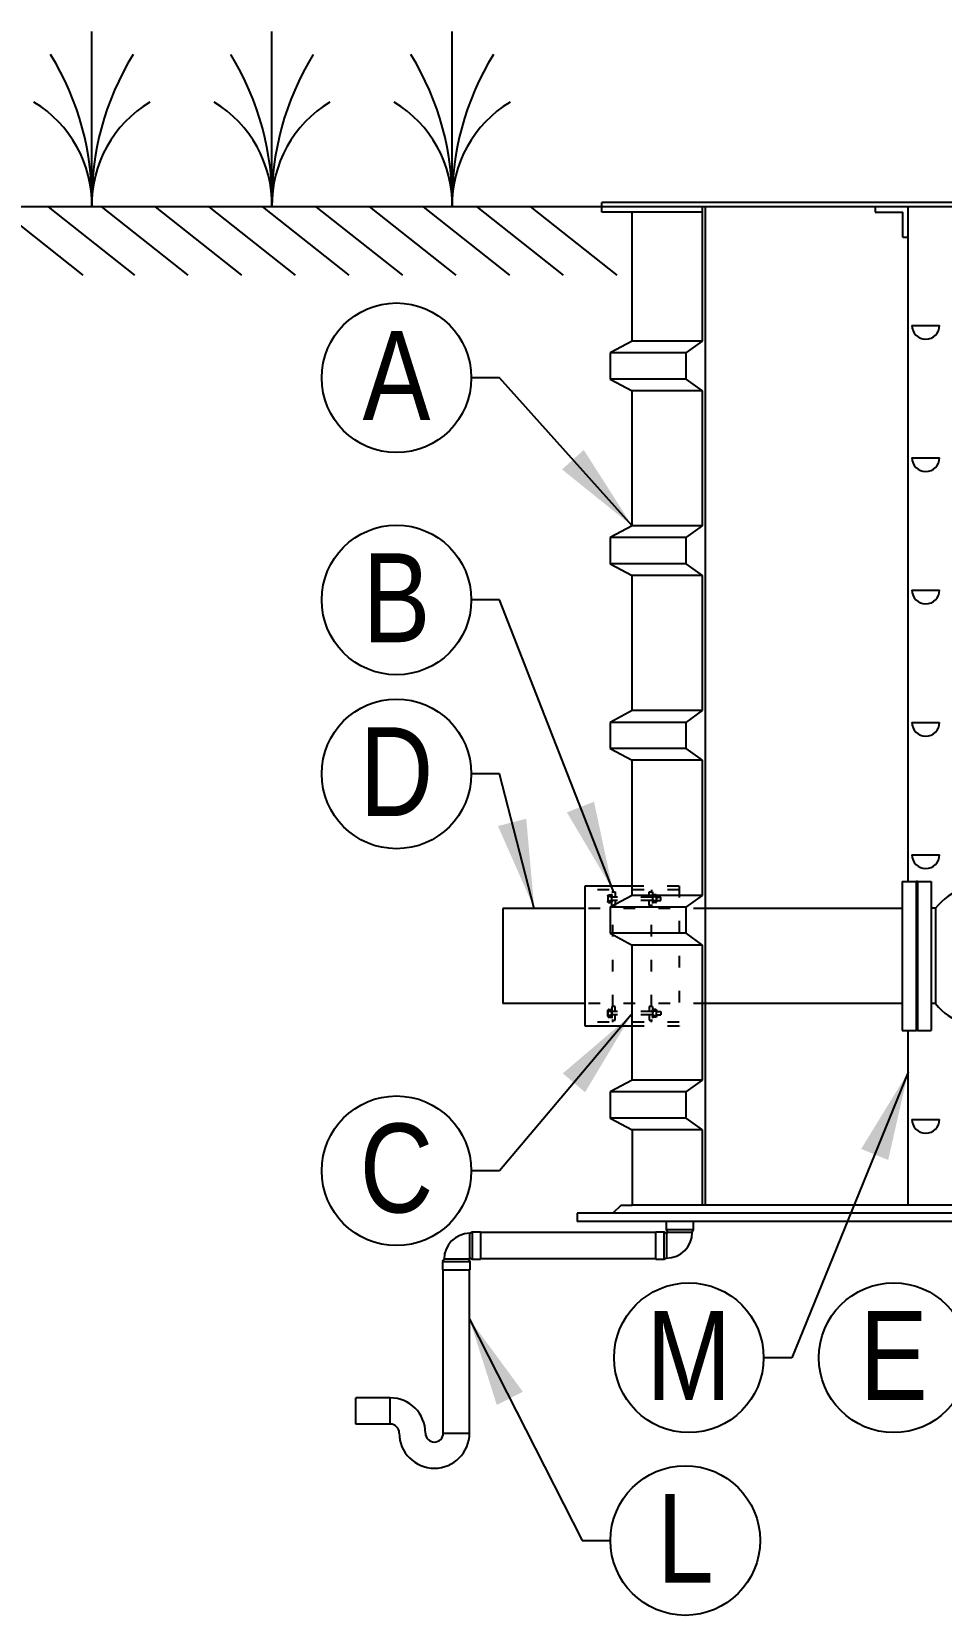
# Model space of a CAD drawing. Extents: x 0 to 216, y -5 to 280.
# Drawn here: x 156.09 to 180.47, y 119.78 to 162.19 of the extents above; entities that cross this region are included whole.
import ezdxf

# ---------------------------------------------------------------- set-up
doc = ezdxf.new("R2010")
doc.units = 0
doc.header["$LTSCALE"] = 10
doc.header["$MEASUREMENT"] = 0
doc.linetypes.add('SHORT_DASH', pattern=[0.125, 0.03125, -0.0625, 0.03125])
doc.layers.add('CADdetails-7-VERYFINE', color=7, linetype='CONTINUOUS')
doc.layers.add('CADdetails-9-EXTRAFINE', color=9, linetype='CONTINUOUS')
doc.styles.add('CADdetails-DIMENSIONS', font='ARIALN.TTF', dxfattribs={"height": 2.38})
doc.styles.add('CADdetails-NOTES', font='ARIALN.TTF', dxfattribs={"height": 2.38})
doc.dimstyles.new('CADdetails-LEADER', dxfattribs={"dimtxt": 2.38, "dimasz": 2.38, "dimexe": 0.5, "dimexo": 1.5, "dimgap": 1, "dimtad": 0, "dimzin": 0, "dimdsep": 46, "dimtxsty": 'CADdetails-DIMENSIONS', "dimcen": 1, "dimclrd": 256, "dimclre": 256, "dimclrt": 256, "dimadec": 0, "dimazin": 0, "dimtfac": 1, "dimtdec": 4, "dimtofl": 0, "dimtmove": 0, "dimatfit": 3, "dimfxl": 1, "dimtolj": 1, "dimtzin": 0, "dimarcsym": 0})

msp = doc.modelspace()

# ---------------------------------------------------------------- linework, layer by layer
at = {"layer": 'CADdetails-7-VERYFINE'}
for centre in [(165.868, 152.919), (165.868, 146.969), (165.868, 142.312), (165.868, 131.682), (173.701, 126.676), (179.189, 126.676), (173.605, 121.781)]:
    msp.add_circle(centre, 2.004, dxfattribs=at)
at = {"layer": 'CADdetails-9-EXTRAFINE', "linetype": 'Continuous'}
for p, q in [((157.706, 157.501), (157.706, 162.189)), ((162.532, 157.501), (162.532, 162.189)), ((167.359, 157.501), (167.359, 162.189)), ((171.371, 157.501), (142.942, 157.501)), ((155.154, 157.501), (157.467, 155.666)), ((156.532, 157.501), (158.845, 155.666)), ((157.968, 157.501), (160.281, 155.666)), ((159.404, 157.501), (161.717, 155.666)), ((160.84, 157.501), (163.153, 155.666)), ((162.276, 157.501), (164.589, 155.666)), ((163.711, 157.501), (166.025, 155.666)), ((165.147, 157.501), (167.46, 155.666)), ((166.583, 157.501), (168.896, 155.666)), ((168.019, 157.501), (170.332, 155.666)), ((169.455, 157.501), (171.768, 155.666)), ((171.371, 157.501), (171.371, 157.611)), ((200.171, 157.611), (171.371, 157.611)), ((197.406, 157.501), (171.371, 157.501)), ((171.371, 157.353), (171.371, 157.501)), ((174.062, 157.353), (171.371, 157.353)), ((172.183, 153.9), (172.183, 157.353)), ((174.062, 157.501), (174.062, 153.9)), ((174.136, 157.501), (174.136, 130.764)), ((178.691, 157.501), (178.691, 157.353)), ((178.691, 157.353), (179.43, 157.353)), ((179.43, 156.688), (179.43, 157.353)), ((179.577, 156.688), (179.577, 157.501)), ((179.43, 156.688), (179.577, 156.688)), ((179.577, 139.428), (179.577, 156.688)), ((179.677, 154.324), (180.416, 154.324)), ((172.183, 153.9), (171.592, 153.587)), ((173.619, 153.587), (171.592, 153.587)), ((171.592, 153.587), (171.592, 152.885)), ((174.062, 153.9), (172.183, 153.9)), ((174.062, 153.9), (173.619, 153.587)), ((173.619, 153.587), (173.619, 152.885)), ((173.619, 152.885), (171.592, 152.885)), ((171.592, 152.885), (172.183, 152.571)), ((173.619, 152.885), (174.062, 152.571)), ((174.062, 152.571), (172.183, 152.571)), ((172.183, 148.953), (172.183, 152.571)), ((174.062, 152.571), (174.062, 148.953)), ((179.677, 150.779), (180.416, 150.779)), ((172.183, 148.953), (171.592, 148.639)), ((174.062, 148.953), (172.183, 148.953)), ((174.062, 148.953), (173.619, 148.639)), ((173.619, 148.639), (171.592, 148.639)), ((171.592, 148.639), (171.592, 147.937)), ((173.619, 148.639), (173.619, 147.937)), ((173.619, 147.937), (171.592, 147.937)), ((171.592, 147.937), (172.183, 147.623)), ((174.062, 147.623), (172.183, 147.623)), ((172.183, 144.005), (172.183, 147.623)), ((173.619, 147.937), (174.062, 147.623)), ((174.062, 147.623), (174.062, 144.005)), ((179.677, 147.234), (180.416, 147.234)), ((172.183, 144.005), (171.592, 143.691)), ((174.062, 144.005), (172.183, 144.005)), ((174.062, 144.005), (173.619, 143.691)), ((173.619, 143.691), (171.592, 143.691)), ((171.592, 143.691), (171.592, 142.989)), ((173.619, 143.691), (173.619, 142.989)), ((179.677, 143.69), (180.416, 143.69)), ((173.619, 142.989), (171.592, 142.989)), ((171.592, 142.989), (172.183, 142.676)), ((173.619, 142.989), (174.062, 142.676)), ((174.062, 142.676), (172.183, 142.676)), ((172.183, 139.057), (172.183, 142.676)), ((174.062, 142.676), (174.062, 139.057)), ((179.677, 140.145), (180.416, 140.145)), ((170.927, 135.551), (170.927, 139.317)), ((170.927, 139.317), (172.183, 139.317)), ((179.419, 139.428), (179.419, 135.44)), ((179.419, 139.428), (179.788, 139.428)), ((179.825, 139.428), (179.788, 139.428)), ((179.788, 139.428), (179.788, 135.44)), ((179.825, 139.428), (179.825, 135.44)), ((179.825, 139.428), (180.194, 139.428)), ((180.194, 139.428), (180.194, 135.44)), ((170.927, 138.708), (168.714, 138.708)), ((168.714, 138.708), (168.714, 136.16)), ((172.183, 139.057), (171.592, 138.743)), ((171.592, 138.743), (171.592, 138.042)), ((173.619, 138.743), (171.592, 138.743)), ((174.062, 139.057), (172.183, 139.057)), ((174.062, 139.057), (173.619, 138.743)), ((173.619, 138.743), (173.619, 138.042)), ((179.419, 138.708), (174.136, 138.708)), ((180.312, 138.713), (180.194, 138.713)), ((180.312, 138.713), (180.312, 136.16)), ((171.592, 138.042), (172.183, 137.728)), ((173.619, 138.042), (171.592, 138.042)), ((173.619, 138.042), (174.062, 137.728)), ((174.062, 137.728), (172.183, 137.728)), ((172.183, 134.109), (172.183, 137.728)), ((174.062, 137.728), (174.062, 134.109)), ((170.927, 136.16), (168.714, 136.16)), ((179.419, 136.16), (174.136, 136.16)), ((180.312, 136.16), (180.194, 136.16)), ((172.183, 135.551), (170.927, 135.551)), ((179.419, 135.44), (179.788, 135.44)), ((179.577, 130.764), (179.577, 135.44)), ((179.825, 135.44), (179.788, 135.44)), ((179.825, 135.44), (180.194, 135.44)), ((172.183, 134.109), (171.592, 133.795)), ((174.062, 134.109), (172.183, 134.109)), ((174.062, 134.109), (173.619, 133.795)), ((173.619, 133.795), (171.592, 133.795)), ((171.592, 133.795), (171.592, 133.094)), ((173.619, 133.795), (173.619, 133.094)), ((173.619, 133.094), (171.592, 133.094)), ((171.592, 133.094), (172.183, 132.78)), ((174.062, 132.78), (172.183, 132.78)), ((172.183, 132.78), (172.183, 130.764)), ((173.619, 133.094), (174.062, 132.78)), ((174.062, 132.78), (174.062, 130.764)), ((179.677, 133.056), (180.416, 133.056)), ((171.887, 130.764), (171.666, 130.543)), ((171.887, 130.764), (172.183, 130.764)), ((199.359, 130.764), (172.183, 130.764)), ((199.876, 130.543), (170.706, 130.543)), ((170.706, 130.543), (170.706, 130.321)), ((200.836, 130.321), (170.706, 130.321)), ((173.091, 130.321), (173.091, 130.1)), ((173.83, 130.1), (173.83, 130.321)), ((167.834, 130.008), (167.898, 130.044)), ((167.834, 129.343), (167.834, 130.008)), ((167.898, 130.044), (168.12, 130.044)), ((167.898, 130.044), (167.898, 129.306)), ((168.12, 130.044), (168.12, 129.306)), ((172.815, 130.026), (168.12, 130.026)), ((172.815, 129.306), (172.815, 130.044)), ((172.815, 130.044), (173.036, 130.044)), ((173.036, 130.044), (173.1, 130.008)), ((173.036, 129.306), (173.036, 130.044)), ((173.091, 130.1), (173.128, 130.036)), ((173.83, 130.1), (173.091, 130.1)), ((173.1, 130.008), (173.1, 129.343)), ((173.128, 130.036), (173.793, 130.036)), ((173.793, 130.036), (173.83, 130.1)), ((167.141, 129.315), (167.104, 129.251)), ((167.104, 129.251), (167.104, 129.029)), ((167.104, 129.251), (167.843, 129.251)), ((167.104, 129.029), (167.843, 129.029)), ((167.123, 124.659), (167.123, 129.029)), ((167.806, 129.315), (167.141, 129.315)), ((167.843, 129.251), (167.806, 129.315)), ((167.824, 124.659), (167.824, 129.029)), ((167.898, 129.306), (167.834, 129.343)), ((167.843, 129.029), (167.843, 129.251)), ((168.12, 129.306), (167.898, 129.306)), ((172.815, 129.324), (168.12, 129.324)), ((173.036, 129.306), (172.815, 129.306)), ((173.1, 129.343), (173.036, 129.306)), ((165.701, 125.6), (164.776, 125.6)), ((164.776, 124.899), (164.776, 125.6)), ((165.701, 124.899), (165.701, 125.6)), ((165.701, 124.899), (164.776, 124.899)), ((167.123, 124.659), (167.824, 124.659))]:
    msp.add_line(p, q, dxfattribs=at)
at = {"layer": 'CADdetails-9-EXTRAFINE', "linetype": 'SHORT_DASH'}
for p, q in [((173.438, 139.207), (170.927, 139.207)), ((171.635, 139.153), (171.728, 139.153)), ((171.635, 138.784), (171.635, 139.153)), ((171.663, 139.207), (171.663, 139.153)), ((171.728, 139.153), (171.728, 139.013)), ((172.183, 139.317), (173.438, 139.317)), ((172.638, 139.153), (172.731, 139.153)), ((172.638, 139.013), (172.638, 139.153)), ((172.703, 139.207), (172.703, 139.153)), ((172.731, 139.153), (172.731, 138.784)), ((173.438, 139.317), (173.438, 135.551)), ((174.136, 138.708), (170.927, 138.708)), ((171.532, 139.052), (171.533, 139.053)), ((171.532, 139.051), (171.532, 139.052)), ((171.532, 139.05), (171.532, 139.051)), ((171.532, 139.05), (171.532, 138.888)), ((171.532, 139.048), (171.532, 139.05)), ((171.532, 139.047), (171.532, 139.048)), ((171.533, 139.046), (171.532, 139.047)), ((171.532, 138.89), (171.533, 138.892)), ((171.532, 138.889), (171.532, 138.89)), ((171.532, 138.888), (171.532, 138.889)), ((171.532, 138.887), (171.532, 138.888)), ((171.532, 138.885), (171.532, 138.887)), ((171.533, 138.884), (171.532, 138.885)), ((171.533, 139.055), (171.534, 139.056)), ((171.533, 139.053), (171.533, 139.055)), ((171.533, 139.045), (171.533, 139.046)), ((171.534, 139.043), (171.533, 139.045)), ((171.533, 138.893), (171.534, 138.894)), ((171.533, 138.892), (171.533, 138.893)), ((171.533, 138.883), (171.533, 138.884)), ((171.534, 138.882), (171.533, 138.883)), ((171.534, 139.057), (171.535, 139.058)), ((171.534, 139.056), (171.534, 139.057)), ((171.534, 139.042), (171.534, 139.043)), ((171.535, 139.041), (171.534, 139.042)), ((171.534, 138.895), (171.535, 138.897)), ((171.534, 138.894), (171.534, 138.895)), ((171.534, 138.88), (171.534, 138.882)), ((171.535, 138.879), (171.534, 138.88)), ((171.535, 139.058), (171.536, 139.06)), ((171.536, 139.04), (171.535, 139.041)), ((171.535, 138.897), (171.536, 138.898)), ((171.536, 138.878), (171.535, 138.879)), ((171.536, 139.061), (171.537, 139.062)), ((171.536, 139.06), (171.536, 139.061)), ((171.536, 139.039), (171.536, 139.04)), ((171.537, 139.037), (171.536, 139.039)), ((171.536, 138.899), (171.537, 138.9)), ((171.536, 138.898), (171.536, 138.899)), ((171.536, 138.877), (171.536, 138.878)), ((171.537, 138.876), (171.536, 138.877)), ((171.537, 139.062), (171.538, 139.063)), ((171.538, 139.036), (171.537, 139.037)), ((171.537, 138.9), (171.538, 138.901)), ((171.538, 138.875), (171.537, 138.876)), ((171.538, 139.063), (171.539, 139.064)), ((171.539, 139.035), (171.538, 139.036)), ((171.538, 138.901), (171.539, 138.902)), ((171.539, 138.873), (171.538, 138.875)), ((171.539, 139.064), (171.54, 139.065)), ((171.54, 139.034), (171.539, 139.035)), ((171.539, 138.902), (171.54, 138.903)), ((171.54, 138.872), (171.539, 138.873)), ((171.54, 139.065), (171.541, 139.066)), ((171.541, 139.033), (171.54, 139.034)), ((171.54, 138.903), (171.541, 138.904)), ((171.541, 138.871), (171.54, 138.872)), ((171.541, 139.066), (171.542, 139.067)), ((171.542, 139.032), (171.541, 139.033)), ((171.541, 138.904), (171.542, 138.906)), ((171.542, 138.87), (171.541, 138.871)), ((171.542, 139.067), (171.543, 139.068)), ((171.543, 139.031), (171.542, 139.032)), ((171.542, 138.906), (171.543, 138.906)), ((171.543, 138.869), (171.542, 138.87)), ((171.543, 139.068), (171.544, 139.069)), ((171.544, 139.03), (171.543, 139.031)), ((171.543, 138.906), (171.544, 138.907)), ((171.544, 138.868), (171.543, 138.869)), ((171.544, 139.069), (171.546, 139.07)), ((171.546, 139.029), (171.544, 139.03)), ((171.544, 138.907), (171.546, 138.908)), ((171.546, 138.867), (171.544, 138.868)), ((171.546, 139.07), (171.547, 139.071)), ((171.547, 139.028), (171.546, 139.029)), ((171.546, 138.908), (171.547, 138.909)), ((171.547, 138.867), (171.546, 138.867)), ((171.547, 139.071), (171.548, 139.072)), ((171.548, 139.028), (171.547, 139.028)), ((171.547, 138.909), (171.548, 138.91)), ((171.548, 138.866), (171.547, 138.867)), ((171.548, 139.072), (171.619, 139.072)), ((171.619, 139.028), (171.548, 139.028)), ((171.548, 138.91), (171.619, 138.91)), ((171.548, 138.866), (171.619, 138.866)), ((171.619, 139.072), (171.62, 139.071)), ((171.62, 139.028), (171.619, 139.028)), ((171.619, 138.91), (171.62, 138.909)), ((171.62, 138.867), (171.619, 138.866)), ((171.62, 139.071), (171.622, 139.07)), ((171.622, 139.029), (171.62, 139.028)), ((171.62, 138.909), (171.622, 138.908)), ((171.622, 138.867), (171.62, 138.867)), ((171.622, 139.07), (171.623, 139.069)), ((171.623, 139.03), (171.622, 139.029)), ((171.622, 138.908), (171.623, 138.907)), ((171.623, 138.868), (171.622, 138.867)), ((171.623, 139.069), (171.624, 139.068)), ((171.624, 139.031), (171.623, 139.03)), ((171.623, 138.907), (171.624, 138.906)), ((171.624, 138.869), (171.623, 138.868)), ((171.624, 139.068), (171.625, 139.067)), ((171.625, 139.032), (171.624, 139.031)), ((171.624, 138.906), (171.625, 138.906)), ((171.625, 138.87), (171.624, 138.869)), ((171.625, 139.067), (171.626, 139.066)), ((171.626, 139.033), (171.625, 139.032)), ((171.625, 138.906), (171.626, 138.904)), ((171.626, 138.871), (171.625, 138.87)), ((171.626, 139.066), (171.627, 139.065)), ((171.627, 139.034), (171.626, 139.033)), ((171.626, 138.904), (171.627, 138.903)), ((171.627, 138.872), (171.626, 138.871)), ((171.627, 139.065), (171.628, 139.064)), ((171.628, 139.035), (171.627, 139.034)), ((171.627, 138.903), (171.628, 138.902)), ((171.628, 138.873), (171.627, 138.872)), ((171.628, 139.064), (171.629, 139.063)), ((171.629, 139.036), (171.628, 139.035)), ((171.628, 138.902), (171.629, 138.901)), ((171.629, 138.875), (171.628, 138.873)), ((171.629, 139.063), (171.63, 139.062)), ((171.63, 139.037), (171.629, 139.036)), ((171.629, 138.901), (171.63, 138.9)), ((171.63, 138.876), (171.629, 138.875)), ((171.63, 139.062), (171.631, 139.061)), ((171.631, 139.039), (171.63, 139.037)), ((171.63, 138.9), (171.631, 138.899)), ((171.631, 138.877), (171.63, 138.876)), ((171.631, 139.061), (171.632, 139.06)), ((171.632, 139.04), (171.631, 139.039)), ((171.631, 138.899), (171.632, 138.898)), ((171.632, 138.878), (171.631, 138.877)), ((171.632, 139.06), (171.632, 139.058)), ((171.632, 139.058), (171.633, 139.057)), ((171.633, 139.042), (171.632, 139.041)), ((171.632, 139.041), (171.632, 139.04)), ((171.632, 138.898), (171.632, 138.897)), ((171.632, 138.897), (171.633, 138.895)), ((171.633, 138.88), (171.632, 138.879)), ((171.632, 138.879), (171.632, 138.878)), ((171.633, 139.057), (171.634, 139.056)), ((171.634, 139.043), (171.633, 139.042)), ((171.633, 138.895), (171.634, 138.894)), ((171.634, 138.882), (171.633, 138.88)), ((171.634, 139.056), (171.634, 139.055)), ((171.634, 139.055), (171.635, 139.053)), ((171.635, 139.046), (171.634, 139.045)), ((171.634, 139.045), (171.634, 139.043)), ((171.634, 138.894), (171.634, 138.893)), ((171.634, 138.893), (171.635, 138.892)), ((171.635, 138.884), (171.634, 138.883)), ((171.634, 138.883), (171.634, 138.882)), ((171.635, 139.053), (171.635, 139.052)), ((171.635, 139.052), (171.635, 139.051)), ((171.635, 139.051), (171.635, 139.05)), ((171.635, 139.05), (171.635, 139.048)), ((171.635, 139.048), (171.635, 139.047)), ((171.635, 139.047), (171.635, 139.046)), ((172.731, 139.013), (171.635, 139.013)), ((172.731, 138.925), (171.635, 138.925)), ((171.635, 138.892), (171.635, 138.89)), ((171.635, 138.89), (171.635, 138.889)), ((171.635, 138.889), (171.635, 138.888)), ((171.635, 138.888), (171.635, 138.887)), ((171.635, 138.887), (171.635, 138.885)), ((171.635, 138.885), (171.635, 138.884)), ((171.728, 138.784), (171.635, 138.784)), ((171.663, 136.084), (171.663, 138.784)), ((171.728, 138.925), (171.728, 138.784)), ((172.638, 138.784), (172.638, 138.925)), ((172.731, 138.784), (172.638, 138.784)), ((172.703, 138.782), (172.701, 138.784)), ((172.703, 136.084), (172.703, 138.784)), ((172.732, 139.055), (172.731, 139.053)), ((172.731, 139.053), (172.731, 139.052)), ((172.731, 139.052), (172.731, 139.051)), ((172.731, 139.051), (172.731, 139.05)), ((172.731, 139.05), (172.731, 139.048)), ((172.731, 139.048), (172.731, 139.047)), ((172.731, 139.047), (172.731, 139.046)), ((172.731, 139.046), (172.732, 139.045)), ((172.732, 138.893), (172.731, 138.892)), ((172.731, 138.892), (172.731, 138.89)), ((172.731, 138.89), (172.731, 138.889)), ((172.731, 138.889), (172.731, 138.888)), ((172.731, 138.888), (172.731, 138.887)), ((172.731, 138.887), (172.731, 138.885)), ((172.731, 138.885), (172.731, 138.884)), ((172.731, 138.884), (172.732, 138.883)), ((172.733, 139.057), (172.732, 139.056)), ((172.732, 139.056), (172.732, 139.055)), ((172.732, 139.045), (172.732, 139.043)), ((172.732, 139.043), (172.733, 139.042)), ((172.733, 138.895), (172.732, 138.894)), ((172.732, 138.894), (172.732, 138.893)), ((172.732, 138.883), (172.732, 138.882)), ((172.732, 138.882), (172.733, 138.88)), ((172.734, 139.06), (172.733, 139.058)), ((172.733, 139.058), (172.733, 139.057)), ((172.733, 139.042), (172.733, 139.041)), ((172.733, 139.041), (172.734, 139.04)), ((172.734, 138.898), (172.733, 138.897)), ((172.733, 138.897), (172.733, 138.895)), ((172.733, 138.88), (172.733, 138.879)), ((172.733, 138.879), (172.734, 138.878)), ((172.735, 139.061), (172.734, 139.06)), ((172.734, 139.04), (172.735, 139.039)), ((172.735, 138.899), (172.734, 138.898)), ((172.734, 138.878), (172.735, 138.877)), ((172.736, 139.062), (172.735, 139.061)), ((172.735, 139.039), (172.736, 139.037)), ((172.736, 138.9), (172.735, 138.899)), ((172.735, 138.877), (172.736, 138.876)), ((172.737, 139.063), (172.736, 139.062)), ((172.736, 139.037), (172.737, 139.036)), ((172.737, 138.901), (172.736, 138.9)), ((172.736, 138.876), (172.737, 138.875)), ((172.738, 139.064), (172.737, 139.063)), ((172.737, 139.036), (172.738, 139.035)), ((172.738, 138.902), (172.737, 138.901)), ((172.737, 138.875), (172.738, 138.873)), ((172.739, 139.065), (172.738, 139.064)), ((172.738, 139.035), (172.739, 139.034)), ((172.739, 138.903), (172.738, 138.902)), ((172.738, 138.873), (172.739, 138.872)), ((172.74, 139.066), (172.739, 139.065)), ((172.739, 139.034), (172.74, 139.033)), ((172.74, 138.904), (172.739, 138.903)), ((172.739, 138.872), (172.74, 138.871)), ((172.741, 139.067), (172.74, 139.066)), ((172.74, 139.033), (172.741, 139.032)), ((172.741, 138.906), (172.74, 138.904)), ((172.74, 138.871), (172.741, 138.87)), ((172.742, 139.068), (172.741, 139.067)), ((172.741, 139.032), (172.742, 139.031)), ((172.742, 138.906), (172.741, 138.906)), ((172.741, 138.87), (172.742, 138.869)), ((172.743, 139.069), (172.742, 139.068)), ((172.742, 139.031), (172.743, 139.03)), ((172.743, 138.907), (172.742, 138.906)), ((172.742, 138.869), (172.743, 138.868)), ((172.744, 139.07), (172.743, 139.069)), ((172.743, 139.03), (172.744, 139.029)), ((172.744, 138.908), (172.743, 138.907)), ((172.743, 138.868), (172.744, 138.867)), ((172.745, 139.071), (172.744, 139.07)), ((172.744, 139.029), (172.745, 139.028)), ((172.745, 138.909), (172.744, 138.908)), ((172.744, 138.867), (172.745, 138.867)), ((172.746, 139.072), (172.745, 139.071)), ((172.745, 139.028), (172.746, 139.028)), ((172.746, 138.91), (172.745, 138.909)), ((172.745, 138.867), (172.746, 138.866)), ((172.818, 139.072), (172.746, 139.072)), ((172.746, 139.028), (172.818, 139.028)), ((172.818, 138.91), (172.746, 138.91)), ((172.818, 138.866), (172.746, 138.866)), ((172.819, 139.071), (172.818, 139.072)), ((172.818, 139.028), (172.819, 139.028)), ((172.819, 138.909), (172.818, 138.91)), ((172.818, 138.866), (172.819, 138.867)), ((172.82, 139.07), (172.819, 139.071)), ((172.819, 139.028), (172.82, 139.029)), ((172.82, 138.908), (172.819, 138.909)), ((172.819, 138.867), (172.82, 138.867)), ((172.821, 139.069), (172.82, 139.07)), ((172.82, 139.029), (172.821, 139.03)), ((172.821, 138.907), (172.82, 138.908)), ((172.82, 138.867), (172.821, 138.868)), ((172.822, 139.068), (172.821, 139.069)), ((172.821, 139.03), (172.822, 139.031)), ((172.822, 138.906), (172.821, 138.907)), ((172.821, 138.868), (172.822, 138.869)), ((172.823, 139.067), (172.822, 139.068)), ((172.822, 139.031), (172.823, 139.032)), ((172.823, 138.906), (172.822, 138.906)), ((172.822, 138.869), (172.823, 138.87)), ((172.825, 139.066), (172.823, 139.067)), ((172.823, 139.032), (172.825, 139.033)), ((172.825, 138.904), (172.823, 138.906)), ((172.823, 138.87), (172.825, 138.871)), ((172.826, 139.065), (172.825, 139.066)), ((172.825, 139.033), (172.826, 139.034)), ((172.826, 138.903), (172.825, 138.904)), ((172.825, 138.871), (172.826, 138.872)), ((172.827, 139.064), (172.826, 139.065)), ((172.826, 139.034), (172.827, 139.035)), ((172.827, 138.902), (172.826, 138.903)), ((172.826, 138.872), (172.827, 138.873)), ((172.828, 139.063), (172.827, 139.064)), ((172.827, 139.035), (172.828, 139.036)), ((172.828, 138.901), (172.827, 138.902)), ((172.827, 138.873), (172.828, 138.875)), ((172.828, 139.062), (172.828, 139.063)), ((172.829, 139.061), (172.828, 139.062)), ((172.828, 139.037), (172.829, 139.039)), ((172.828, 139.036), (172.828, 139.037)), ((172.828, 138.9), (172.828, 138.901)), ((172.829, 138.899), (172.828, 138.9)), ((172.828, 138.876), (172.829, 138.877)), ((172.828, 138.875), (172.828, 138.876)), ((172.83, 139.06), (172.829, 139.061)), ((172.829, 139.039), (172.83, 139.04)), ((172.83, 138.898), (172.829, 138.899)), ((172.829, 138.877), (172.83, 138.878)), ((172.831, 139.058), (172.83, 139.06)), ((172.83, 139.04), (172.831, 139.041)), ((172.831, 138.897), (172.83, 138.898)), ((172.83, 138.878), (172.831, 138.879)), ((172.832, 139.057), (172.831, 139.058)), ((172.831, 139.041), (172.832, 139.042)), ((172.832, 138.895), (172.831, 138.897)), ((172.831, 138.879), (172.832, 138.88)), ((172.832, 139.056), (172.832, 139.057)), ((172.833, 139.055), (172.832, 139.056)), ((172.832, 139.043), (172.833, 139.045)), ((172.832, 139.042), (172.832, 139.043)), ((172.832, 138.894), (172.832, 138.895)), ((172.833, 138.893), (172.832, 138.894)), ((172.832, 138.882), (172.833, 138.883)), ((172.832, 138.88), (172.832, 138.882)), ((172.833, 139.053), (172.833, 139.055)), ((172.833, 139.052), (172.833, 139.053)), ((172.834, 139.051), (172.833, 139.052)), ((172.833, 139.047), (172.834, 139.048)), ((172.833, 139.046), (172.833, 139.047)), ((172.833, 139.045), (172.833, 139.046)), ((172.833, 138.892), (172.833, 138.893)), ((172.833, 138.89), (172.833, 138.892)), ((172.834, 138.889), (172.833, 138.89)), ((172.833, 138.885), (172.834, 138.887)), ((172.833, 138.884), (172.833, 138.885)), ((172.833, 138.883), (172.833, 138.884)), ((172.834, 139.05), (172.834, 139.051)), ((172.834, 139.05), (172.834, 138.888)), ((172.834, 139.048), (172.834, 139.05)), ((172.835, 139.04), (172.834, 139.039)), ((172.834, 139.013), (172.947, 139.013)), ((172.834, 138.925), (172.947, 138.925)), ((172.834, 138.888), (172.834, 138.889)), ((172.834, 138.887), (172.834, 138.888)), ((172.947, 138.925), (172.947, 139.013)), ((174.136, 136.16), (170.927, 136.16)), ((171.533, 135.985), (171.532, 135.983)), ((171.532, 135.983), (171.532, 135.982)), ((171.532, 135.982), (171.532, 135.981)), ((171.532, 135.819), (171.532, 135.981)), ((171.532, 135.981), (171.532, 135.98)), ((171.532, 135.98), (171.532, 135.978)), ((171.532, 135.978), (171.533, 135.977)), ((171.533, 135.823), (171.532, 135.822)), ((171.532, 135.822), (171.532, 135.82)), ((171.532, 135.82), (171.532, 135.819)), ((171.532, 135.819), (171.532, 135.818)), ((171.532, 135.818), (171.532, 135.816)), ((171.532, 135.816), (171.533, 135.815)), ((171.534, 135.987), (171.533, 135.986)), ((171.533, 135.986), (171.533, 135.985)), ((171.533, 135.977), (171.533, 135.976)), ((171.533, 135.976), (171.534, 135.974)), ((171.534, 135.825), (171.533, 135.824)), ((171.533, 135.824), (171.533, 135.823)), ((171.533, 135.815), (171.533, 135.814)), ((171.533, 135.814), (171.534, 135.813)), ((171.535, 135.989), (171.534, 135.988)), ((171.534, 135.988), (171.534, 135.987)), ((171.534, 135.974), (171.534, 135.973)), ((171.534, 135.973), (171.535, 135.972)), ((171.535, 135.828), (171.534, 135.827)), ((171.534, 135.827), (171.534, 135.825)), ((171.534, 135.813), (171.534, 135.811)), ((171.534, 135.811), (171.535, 135.81)), ((171.536, 135.991), (171.535, 135.989)), ((171.535, 135.972), (171.536, 135.971)), ((171.536, 135.829), (171.535, 135.828)), ((171.535, 135.81), (171.536, 135.809)), ((171.537, 135.993), (171.536, 135.992)), ((171.536, 135.992), (171.536, 135.991)), ((171.536, 135.971), (171.536, 135.97)), ((171.536, 135.97), (171.537, 135.969)), ((171.537, 135.831), (171.536, 135.83)), ((171.536, 135.83), (171.536, 135.829)), ((171.536, 135.809), (171.536, 135.808)), ((171.536, 135.808), (171.537, 135.807)), ((171.538, 135.994), (171.537, 135.993)), ((171.537, 135.969), (171.538, 135.967)), ((171.538, 135.832), (171.537, 135.831)), ((171.537, 135.807), (171.538, 135.806)), ((171.539, 135.995), (171.538, 135.994)), ((171.538, 135.967), (171.539, 135.966)), ((171.539, 135.833), (171.538, 135.832)), ((171.538, 135.806), (171.539, 135.805)), ((171.54, 135.996), (171.539, 135.995)), ((171.539, 135.966), (171.54, 135.965)), ((171.54, 135.835), (171.539, 135.833)), ((171.539, 135.805), (171.54, 135.803)), ((171.541, 135.997), (171.54, 135.996)), ((171.54, 135.965), (171.541, 135.964)), ((171.541, 135.836), (171.54, 135.835)), ((171.54, 135.803), (171.541, 135.802)), ((171.542, 135.998), (171.541, 135.997)), ((171.541, 135.964), (171.542, 135.963)), ((171.542, 135.837), (171.541, 135.836)), ((171.541, 135.802), (171.542, 135.801)), ((171.543, 135.999), (171.542, 135.998)), ((171.542, 135.963), (171.543, 135.962)), ((171.543, 135.838), (171.542, 135.837)), ((171.542, 135.801), (171.543, 135.8)), ((171.544, 136), (171.543, 135.999)), ((171.543, 135.962), (171.544, 135.961)), ((171.544, 135.839), (171.543, 135.838)), ((171.543, 135.8), (171.544, 135.799)), ((171.546, 136.001), (171.544, 136)), ((171.544, 135.961), (171.546, 135.96)), ((171.546, 135.839), (171.544, 135.839)), ((171.544, 135.799), (171.546, 135.799)), ((171.547, 136.002), (171.546, 136.001)), ((171.546, 135.96), (171.547, 135.96)), ((171.547, 135.84), (171.546, 135.839)), ((171.546, 135.799), (171.547, 135.798)), ((171.548, 136.003), (171.547, 136.002)), ((171.547, 135.96), (171.548, 135.959)), ((171.548, 135.841), (171.547, 135.84)), ((171.547, 135.798), (171.548, 135.797)), ((171.548, 136.003), (171.619, 136.003)), ((171.548, 135.959), (171.619, 135.959)), ((171.619, 135.841), (171.548, 135.841)), ((171.548, 135.797), (171.619, 135.797)), ((171.62, 136.002), (171.619, 136.003)), ((171.619, 135.959), (171.62, 135.96)), ((171.62, 135.84), (171.619, 135.841)), ((171.619, 135.797), (171.62, 135.798)), ((171.622, 136.001), (171.62, 136.002)), ((171.62, 135.96), (171.622, 135.96)), ((171.622, 135.839), (171.62, 135.84)), ((171.62, 135.798), (171.622, 135.799)), ((171.623, 136), (171.622, 136.001)), ((171.622, 135.96), (171.623, 135.961)), ((171.623, 135.839), (171.622, 135.839)), ((171.622, 135.799), (171.623, 135.799)), ((171.624, 135.999), (171.623, 136)), ((171.623, 135.961), (171.624, 135.962)), ((171.624, 135.838), (171.623, 135.839)), ((171.623, 135.799), (171.624, 135.8)), ((171.625, 135.998), (171.624, 135.999)), ((171.624, 135.962), (171.625, 135.963)), ((171.625, 135.837), (171.624, 135.838)), ((171.624, 135.8), (171.625, 135.801)), ((171.626, 135.997), (171.625, 135.998)), ((171.625, 135.963), (171.626, 135.964)), ((171.626, 135.836), (171.625, 135.837)), ((171.625, 135.801), (171.626, 135.802)), ((171.627, 135.996), (171.626, 135.997)), ((171.626, 135.964), (171.627, 135.965)), ((171.627, 135.835), (171.626, 135.836)), ((171.626, 135.802), (171.627, 135.803)), ((171.628, 135.995), (171.627, 135.996)), ((171.627, 135.965), (171.628, 135.966)), ((171.628, 135.833), (171.627, 135.835)), ((171.627, 135.803), (171.628, 135.805)), ((171.629, 135.994), (171.628, 135.995)), ((171.628, 135.966), (171.629, 135.967)), ((171.629, 135.832), (171.628, 135.833)), ((171.628, 135.805), (171.629, 135.806)), ((171.63, 135.993), (171.629, 135.994)), ((171.629, 135.967), (171.63, 135.969)), ((171.63, 135.831), (171.629, 135.832)), ((171.629, 135.806), (171.63, 135.807)), ((171.631, 135.992), (171.63, 135.993)), ((171.63, 135.969), (171.631, 135.97)), ((171.631, 135.83), (171.63, 135.831)), ((171.63, 135.807), (171.631, 135.808)), ((171.632, 135.991), (171.631, 135.992)), ((171.631, 135.97), (171.632, 135.971)), ((171.632, 135.829), (171.631, 135.83)), ((171.631, 135.808), (171.632, 135.809)), ((171.632, 135.989), (171.632, 135.991)), ((171.633, 135.988), (171.632, 135.989)), ((171.632, 135.972), (171.633, 135.973)), ((171.632, 135.971), (171.632, 135.972)), ((171.632, 135.828), (171.632, 135.829)), ((171.633, 135.827), (171.632, 135.828)), ((171.632, 135.81), (171.633, 135.811)), ((171.632, 135.809), (171.632, 135.81)), ((171.634, 135.987), (171.633, 135.988)), ((171.633, 135.973), (171.634, 135.974)), ((171.634, 135.825), (171.633, 135.827)), ((171.633, 135.811), (171.634, 135.813)), ((171.634, 135.986), (171.634, 135.987)), ((171.635, 135.985), (171.634, 135.986)), ((171.634, 135.976), (171.635, 135.977)), ((171.634, 135.974), (171.634, 135.976)), ((171.634, 135.824), (171.634, 135.825)), ((171.635, 135.823), (171.634, 135.824)), ((171.634, 135.814), (171.635, 135.815)), ((171.634, 135.813), (171.634, 135.814)), ((171.728, 136.084), (171.635, 136.084)), ((171.635, 136.084), (171.635, 135.715)), ((171.635, 135.983), (171.635, 135.985)), ((171.635, 135.982), (171.635, 135.983)), ((171.635, 135.981), (171.635, 135.982)), ((171.635, 135.98), (171.635, 135.981)), ((171.635, 135.978), (171.635, 135.98)), ((171.635, 135.977), (171.635, 135.978)), ((172.731, 135.944), (171.635, 135.944)), ((172.731, 135.856), (171.635, 135.856)), ((171.635, 135.822), (171.635, 135.823)), ((171.635, 135.82), (171.635, 135.822)), ((171.635, 135.819), (171.635, 135.82)), ((171.635, 135.818), (171.635, 135.819)), ((171.635, 135.816), (171.635, 135.818)), ((171.635, 135.815), (171.635, 135.816)), ((171.728, 135.944), (171.728, 136.084)), ((171.728, 135.715), (171.728, 135.856)), ((172.731, 136.084), (172.638, 136.084)), ((172.638, 136.084), (172.638, 135.944)), ((172.638, 135.856), (172.638, 135.715)), ((172.703, 136.086), (172.701, 136.084)), ((172.731, 136.084), (172.731, 135.715)), ((172.731, 135.985), (172.732, 135.986)), ((172.731, 135.983), (172.731, 135.985)), ((172.731, 135.982), (172.731, 135.983)), ((172.731, 135.981), (172.731, 135.982)), ((172.731, 135.98), (172.731, 135.981)), ((172.731, 135.978), (172.731, 135.98)), ((172.731, 135.977), (172.731, 135.978)), ((172.732, 135.976), (172.731, 135.977)), ((172.731, 135.823), (172.732, 135.824)), ((172.731, 135.822), (172.731, 135.823)), ((172.731, 135.82), (172.731, 135.822)), ((172.731, 135.819), (172.731, 135.82)), ((172.731, 135.818), (172.731, 135.819)), ((172.731, 135.816), (172.731, 135.818)), ((172.731, 135.815), (172.731, 135.816)), ((172.732, 135.814), (172.731, 135.815)), ((172.732, 135.987), (172.733, 135.988)), ((172.732, 135.986), (172.732, 135.987)), ((172.732, 135.974), (172.732, 135.976)), ((172.733, 135.973), (172.732, 135.974)), ((172.732, 135.825), (172.733, 135.827)), ((172.732, 135.824), (172.732, 135.825)), ((172.732, 135.813), (172.732, 135.814)), ((172.733, 135.811), (172.732, 135.813)), ((172.733, 135.989), (172.734, 135.991)), ((172.733, 135.988), (172.733, 135.989)), ((172.733, 135.972), (172.733, 135.973)), ((172.734, 135.971), (172.733, 135.972)), ((172.733, 135.828), (172.734, 135.829)), ((172.733, 135.827), (172.733, 135.828)), ((172.733, 135.81), (172.733, 135.811)), ((172.734, 135.809), (172.733, 135.81)), ((172.734, 135.991), (172.735, 135.992)), ((172.735, 135.97), (172.734, 135.971)), ((172.734, 135.829), (172.735, 135.83)), ((172.735, 135.808), (172.734, 135.809)), ((172.735, 135.992), (172.736, 135.993)), ((172.736, 135.969), (172.735, 135.97)), ((172.735, 135.83), (172.736, 135.831)), ((172.736, 135.807), (172.735, 135.808)), ((172.736, 135.993), (172.737, 135.994)), ((172.737, 135.967), (172.736, 135.969)), ((172.736, 135.831), (172.737, 135.832)), ((172.737, 135.806), (172.736, 135.807)), ((172.737, 135.994), (172.738, 135.995)), ((172.738, 135.966), (172.737, 135.967)), ((172.737, 135.832), (172.738, 135.833)), ((172.738, 135.805), (172.737, 135.806)), ((172.738, 135.995), (172.739, 135.996)), ((172.739, 135.965), (172.738, 135.966)), ((172.738, 135.833), (172.739, 135.835)), ((172.739, 135.803), (172.738, 135.805)), ((172.739, 135.996), (172.74, 135.997)), ((172.74, 135.964), (172.739, 135.965)), ((172.739, 135.835), (172.74, 135.836)), ((172.74, 135.802), (172.739, 135.803)), ((172.74, 135.997), (172.741, 135.998)), ((172.741, 135.963), (172.74, 135.964)), ((172.74, 135.836), (172.741, 135.837)), ((172.741, 135.801), (172.74, 135.802)), ((172.741, 135.998), (172.742, 135.999)), ((172.742, 135.962), (172.741, 135.963)), ((172.741, 135.837), (172.742, 135.838)), ((172.742, 135.8), (172.741, 135.801)), ((172.742, 135.999), (172.743, 136)), ((172.743, 135.961), (172.742, 135.962)), ((172.742, 135.838), (172.743, 135.839)), ((172.743, 135.799), (172.742, 135.8)), ((172.743, 136), (172.744, 136.001)), ((172.744, 135.96), (172.743, 135.961)), ((172.743, 135.839), (172.744, 135.839)), ((172.744, 135.799), (172.743, 135.799)), ((172.744, 136.001), (172.745, 136.002)), ((172.745, 135.96), (172.744, 135.96)), ((172.744, 135.839), (172.745, 135.84)), ((172.745, 135.798), (172.744, 135.799)), ((172.745, 136.002), (172.746, 136.003)), ((172.746, 135.959), (172.745, 135.96)), ((172.745, 135.84), (172.746, 135.841)), ((172.746, 135.797), (172.745, 135.798)), ((172.818, 136.003), (172.746, 136.003)), ((172.818, 135.959), (172.746, 135.959)), ((172.746, 135.841), (172.818, 135.841)), ((172.818, 135.797), (172.746, 135.797)), ((172.818, 136.003), (172.819, 136.002)), ((172.819, 135.96), (172.818, 135.959)), ((172.818, 135.841), (172.819, 135.84)), ((172.819, 135.798), (172.818, 135.797)), ((172.819, 136.002), (172.82, 136.001)), ((172.82, 135.96), (172.819, 135.96)), ((172.819, 135.84), (172.82, 135.839)), ((172.82, 135.799), (172.819, 135.798)), ((172.82, 136.001), (172.821, 136)), ((172.821, 135.961), (172.82, 135.96)), ((172.82, 135.839), (172.821, 135.839)), ((172.821, 135.799), (172.82, 135.799)), ((172.821, 136), (172.822, 135.999)), ((172.822, 135.962), (172.821, 135.961)), ((172.821, 135.839), (172.822, 135.838)), ((172.822, 135.8), (172.821, 135.799)), ((172.822, 135.999), (172.823, 135.998)), ((172.823, 135.963), (172.822, 135.962)), ((172.822, 135.838), (172.823, 135.837)), ((172.823, 135.801), (172.822, 135.8)), ((172.823, 135.998), (172.825, 135.997)), ((172.825, 135.964), (172.823, 135.963)), ((172.823, 135.837), (172.825, 135.836)), ((172.825, 135.802), (172.823, 135.801)), ((172.825, 135.997), (172.826, 135.996)), ((172.826, 135.965), (172.825, 135.964)), ((172.825, 135.836), (172.826, 135.835)), ((172.826, 135.803), (172.825, 135.802)), ((172.826, 135.996), (172.827, 135.995)), ((172.827, 135.966), (172.826, 135.965)), ((172.826, 135.835), (172.827, 135.833)), ((172.827, 135.805), (172.826, 135.803)), ((172.827, 135.995), (172.828, 135.994)), ((172.828, 135.967), (172.827, 135.966)), ((172.827, 135.833), (172.828, 135.832)), ((172.828, 135.806), (172.827, 135.805)), ((172.828, 135.994), (172.828, 135.993)), ((172.828, 135.993), (172.829, 135.992)), ((172.829, 135.97), (172.828, 135.969)), ((172.828, 135.969), (172.828, 135.967)), ((172.828, 135.832), (172.828, 135.831)), ((172.828, 135.831), (172.829, 135.83)), ((172.829, 135.808), (172.828, 135.807)), ((172.828, 135.807), (172.828, 135.806)), ((172.829, 135.992), (172.83, 135.991)), ((172.83, 135.971), (172.829, 135.97)), ((172.829, 135.83), (172.83, 135.829)), ((172.83, 135.809), (172.829, 135.808)), ((172.83, 135.991), (172.831, 135.989)), ((172.831, 135.972), (172.83, 135.971)), ((172.83, 135.829), (172.831, 135.828)), ((172.831, 135.81), (172.83, 135.809)), ((172.831, 135.989), (172.832, 135.988)), ((172.832, 135.973), (172.831, 135.972)), ((172.831, 135.828), (172.832, 135.827)), ((172.832, 135.811), (172.831, 135.81)), ((172.832, 135.988), (172.832, 135.987)), ((172.832, 135.987), (172.833, 135.986)), ((172.833, 135.976), (172.832, 135.974)), ((172.832, 135.974), (172.832, 135.973)), ((172.832, 135.827), (172.832, 135.825)), ((172.832, 135.825), (172.833, 135.824)), ((172.833, 135.814), (172.832, 135.813)), ((172.832, 135.813), (172.832, 135.811)), ((172.833, 135.986), (172.833, 135.985)), ((172.833, 135.985), (172.833, 135.983)), ((172.833, 135.983), (172.834, 135.982)), ((172.834, 135.98), (172.833, 135.978)), ((172.833, 135.978), (172.833, 135.977)), ((172.833, 135.977), (172.833, 135.976)), ((172.833, 135.824), (172.833, 135.823)), ((172.833, 135.823), (172.833, 135.822)), ((172.833, 135.822), (172.834, 135.82)), ((172.834, 135.818), (172.833, 135.816)), ((172.833, 135.816), (172.833, 135.815)), ((172.833, 135.815), (172.833, 135.814)), ((172.834, 135.982), (172.834, 135.981)), ((172.834, 135.819), (172.834, 135.981)), ((172.834, 135.981), (172.834, 135.98)), ((172.834, 135.944), (172.947, 135.944)), ((172.834, 135.856), (172.947, 135.856)), ((172.835, 135.828), (172.834, 135.83)), ((172.834, 135.82), (172.834, 135.819)), ((172.834, 135.819), (172.834, 135.818)), ((172.947, 135.944), (172.947, 135.856)), ((173.438, 135.662), (170.927, 135.662)), ((171.635, 135.715), (171.728, 135.715)), ((171.663, 135.662), (171.663, 135.715)), ((173.438, 135.551), (172.183, 135.551)), ((172.638, 135.715), (172.731, 135.715)), ((172.703, 135.662), (172.703, 135.715))]:
    msp.add_line(p, q, dxfattribs=at)
at = {"layer": 'CADdetails-9-EXTRAFINE', "linetype": 'Continuous'}
for centre, radius, start, end in [((150.298, 157.678), 7.41, 358.6306, 31.7119), ((165.114, 157.678), 7.41, 148.2881, 181.3694), ((155.124, 157.678), 7.41, 358.6306, 31.7119), ((169.94, 157.678), 7.41, 148.2881, 181.3694), ((159.951, 157.678), 7.41, 358.6306, 31.7119), ((174.767, 157.678), 7.41, 148.2881, 181.3694), ((154.515, 157.561), 3.191, 358.9094, 59.0622), ((160.897, 157.561), 3.191, 120.9378, 181.0906), ((159.341, 157.561), 3.191, 358.9094, 59.0622), ((165.723, 157.561), 3.191, 120.9378, 181.0906), ((164.168, 157.561), 3.191, 358.9094, 59.0622), ((170.55, 157.561), 3.191, 120.9378, 181.0906), ((180.047, 154.324), 0.369, 180, 0), ((180.047, 150.779), 0.369, 180, 0), ((180.047, 147.234), 0.369, 180, 0), ((180.047, 143.69), 0.369, 180, 0), ((180.047, 140.145), 0.369, 180, 0), ((181.447, 137.862), 1.418, 68.3754, 143.1301), ((181.447, 137.011), 1.418, 216.8699, 291.6246), ((180.047, 133.056), 0.369, 180, 0), ((167.834, 129.315), 0.693, 90, 180), ((173.1, 130.036), 0.0284, 270, 0), ((173.1, 130.036), 0.693, 270, 0), ((167.834, 129.315), 0.0284, 90, 180), ((165.701, 124.659), 0.942, 0, 90), ((165.701, 124.659), 0.24, 0, 90), ((166.883, 124.659), 0.942, 180, 0), ((166.883, 124.659), 0.24, 180, 0)]:
    msp.add_arc(centre, radius, start, end, dxfattribs=at)
at = {"layer": 'CADdetails-9-EXTRAFINE', "linetype": 'SHORT_DASH'}
for centre, start, end in [((171.65, 138.969), 150, 210), ((171.517, 138.969), 330, 30), ((172.848, 138.969), 150, 210), ((172.716, 138.969), 330, 30), ((171.65, 135.9), 150, 210), ((171.517, 135.9), 330, 30), ((172.848, 135.9), 150, 210), ((172.716, 135.9), 330, 30)]:
    msp.add_arc(centre, 0.118, start, end, dxfattribs=at)

# ---------------------------------------------------------------- texts
at = {"layer": 'CADdetails-7-VERYFINE', "char_height": 2.38, "width": 4.00739, "attachment_point": 5, "style": 'CADdetails-NOTES'}
for s, insert in [('A', (165.868, 152.978)), ('B', (165.868, 147.028)), ('D', (165.868, 142.371)), ('C', (165.868, 131.74)), ('M', (173.701, 126.735)), ('E', (179.189, 126.735)), ('L', (173.605, 121.84))]:
    msp.add_mtext(s, dxfattribs=dict(at, insert=insert))

# ---------------------------------------------------------------- leaders
at = {"layer": 'CADdetails-7-VERYFINE'}
for points in [[(172.183, 148.953), (168.63, 152.919), (167.872, 152.919)], [(171.663, 139.207), (168.63, 146.969), (167.872, 146.969)], [(169.56, 138.708), (168.63, 142.312), (167.872, 142.312)], [(172.159, 135.856), (168.63, 131.682), (167.872, 131.682)], [(179.577, 134.324), (176.463, 126.676), (175.705, 126.676)]]:
    msp.add_leader(points, dimstyle='CADdetails-LEADER', override={"dimgap": 1, "dimtad": 0}, dxfattribs=at)
at = {"layer": 'CADdetails-7-VERYFINE', "annotation_type": 0, "has_hookline": 1, "hookline_direction": 0}
msp.add_leader([(167.824, 127.709), (170.844, 121.781), (171.602, 121.781)], dimstyle='CADdetails-LEADER', override={"dimgap": 1, "dimtad": 0}, dxfattribs=at)

doc.saveas('drawing.dxf')
